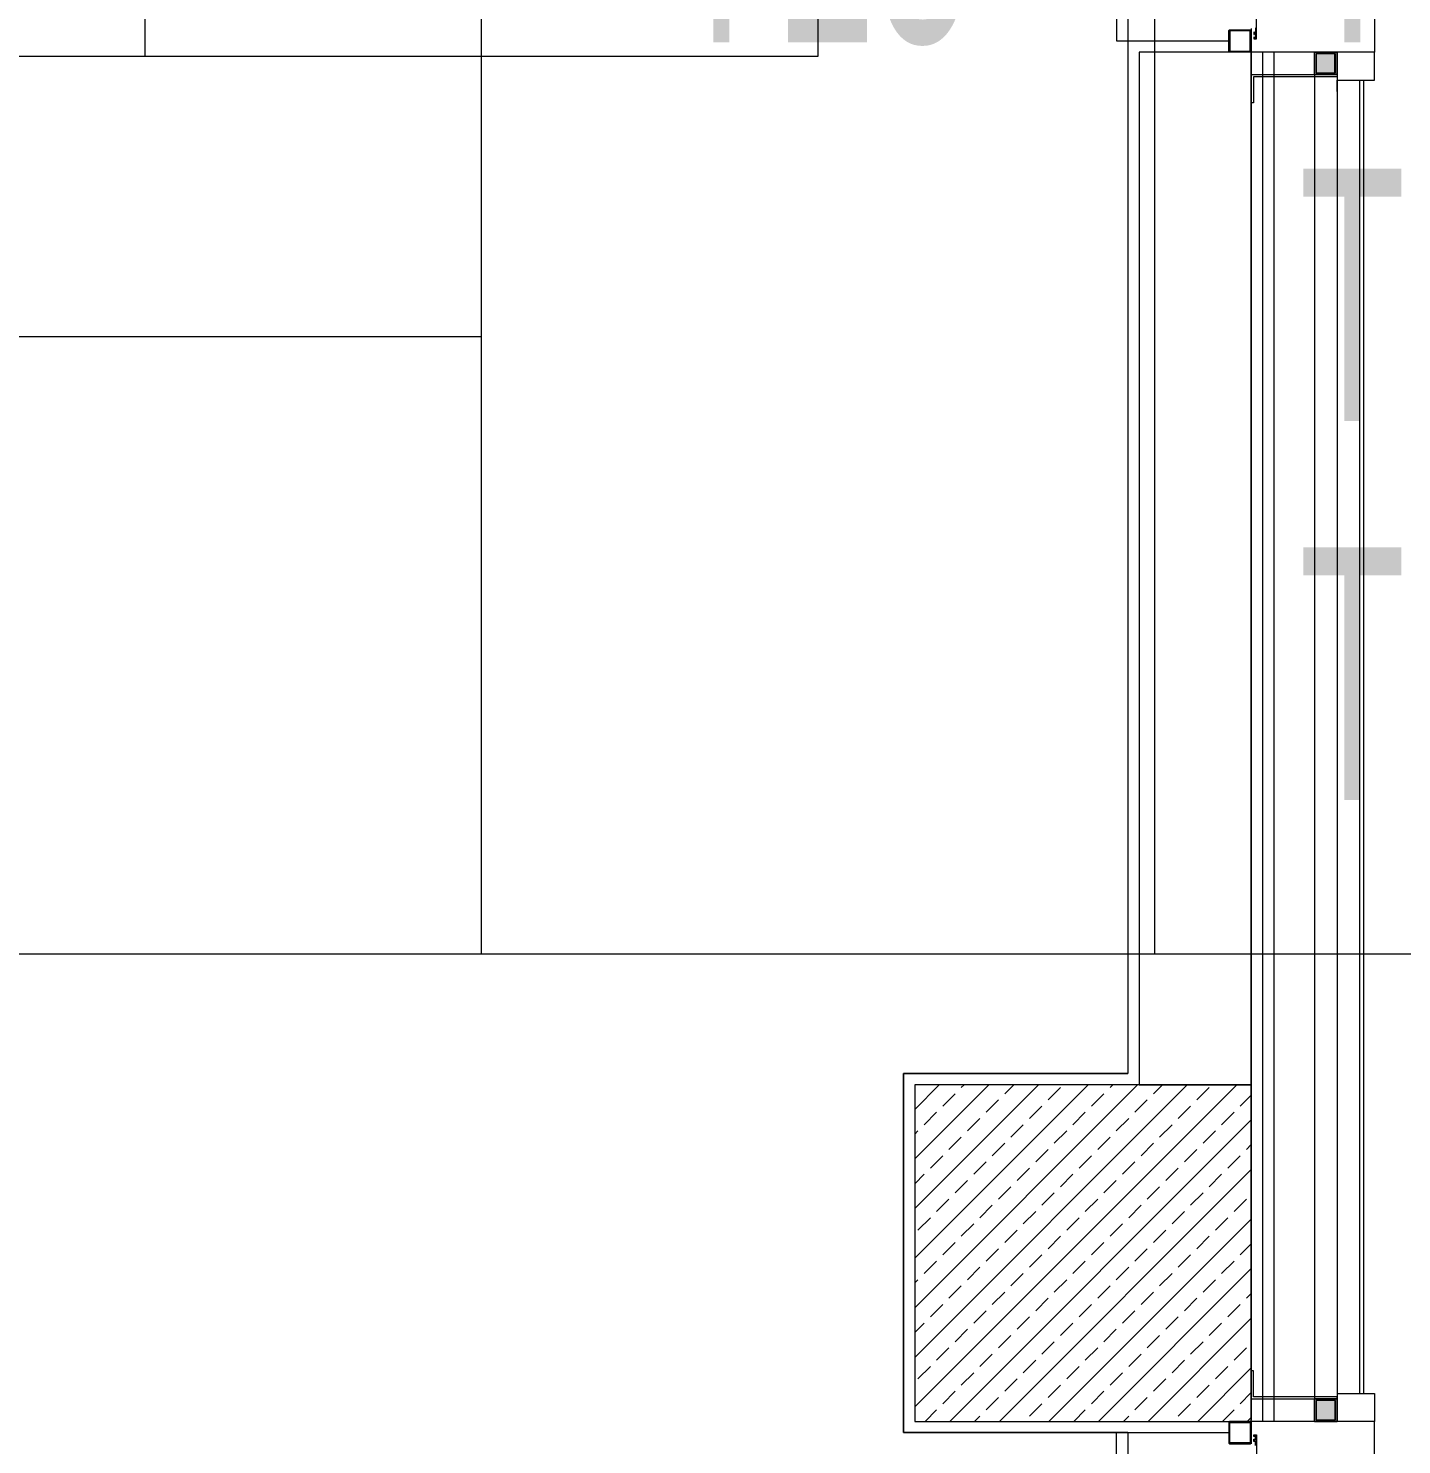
# Model space of a CAD drawing. Extents: x -9058 to 11890, y 0 to 4205.
# Drawn here: x 9637.1 to 9881.9, y 2911.7 to 3164.1 of the extents above; entities that cross this region are included whole.
import ezdxf
from ezdxf.enums import TextEntityAlignment as Align

# ---------------------------------------------------------------- set-up
doc = ezdxf.new("R2010")
doc.units = 0
doc.header["$MEASUREMENT"] = 0
doc.layers.get('0').update_dxf_attribs({"color": 9, "lineweight": 9})
for name, color, linetype, lineweight in [('10', 9, 'Continuous', 9), ('M-TEFRIS2-015', 129, 'Continuous', 9), ('M-TEFRIS2-015 @ 10 (1)', 129, 'Continuous', 9), ('M-TEFRIS2-015 @ 10 (2)', 129, 'Continuous', 9), ('M-TEFRIS2-015 @ 20', 129, 'Continuous', 9)]:
    doc.layers.add(name, color=color, linetype=linetype, lineweight=lineweight)
doc.styles.add('Arial', font='arial.ttf', dxfattribs={"height": 2.5})
doc.styles.add('MuuM_TEXT-STANDART', font='ARIALN.TTF')

# ---------------------------------------------------------------- blocks, each defined once
blk = doc.blocks.new('p-s-profil')
at = {"layer": '10'}
blk.add_lwpolyline([(9, 15.3), (4.6, 15.3), (4.6, 0.4), (0, 0.4), (0, 0), (5, 0), (5, 14.9), (9, 14.9), (9, 15.3)], dxfattribs=at)
blk.add_lwpolyline([(9, 15.3), (4.6, 15.3), (4.6, 0.4), (0, 0.4), (0, 0), (5, 0), (5, 14.9), (9, 14.9), (9, 15.3)], dxfattribs=at)
blk = doc.blocks.new('p-kutu_profil_40x40')
h = blk.add_hatch(color=256)
h.dxf.hatch_style = 1
h.paths.add_polyline_path([(0, 0), (4, 0), (4, 4), (0, 4)])
h = blk.add_hatch(color=255)
h.dxf.hatch_style = 1
h.paths.add_polyline_path([(0, 0), (4, 0), (4, 4), (0, 4)])
blk.add_lwpolyline([(0, 0), (4, 0), (4, 4), (0, 4)], close=True)
at = {"layer": '10'}
for points in [[(0, 4), (4, 4), (4, 0), (0, 0)], [(0, 4), (4, 4), (4, 0), (0, 0)], [(0, 0), (4, 0), (4, 4), (0, 4)], [(0.3, 3.7), (3.7, 3.7), (3.7, 0.3), (0.3, 0.3)], [(0.3, 3.7), (3.7, 3.7), (3.7, 0.3), (0.3, 0.3)]]:
    blk.add_lwpolyline(points, close=True, dxfattribs=at)
blk = doc.blocks.new('0a_roomno2')
blk.add_lwpolyline([(30, -16), (0, -16), (0, 0), (30, 0)], close=True)
for points in [[(12, -5), (12, -16)], [(18, -5), (18, -16)], [(24, -5), (24, -16)], [(12, -10.5), (0, -10.5)]]:
    blk.add_lwpolyline(points)
at = {"style": 'Arial'}
blk.add_attdef('ODANO', (0, 1.505), '', height=3, dxfattribs=at)
blk.add_attdef('MEKANADI', text='', height=3, dxfattribs=at).set_placement((0.525, -4.75), align=Align.BOTTOM_LEFT)
at = {"style": 'MuuM_TEXT-STANDART', "width": 0.6}
for tag, p in [('YER01', (15, -7)), ('TAVAN01', (20.625, -7)), ('DUVAR01', (26.25, -7)), ('YER02', (15, -10.375)), ('TAVAN02', (20.625, -10.375)), ('DUVAR02', (26.25, -10.375)), ('YER03', (15, -13.75)), ('TAVAN03', (20.625, -13.75)), ('DUVAR03', (26.25, -13.75))]:
    blk.add_attdef(tag, text='', height=2.25, dxfattribs=at).set_placement(p, align=Align.MIDDLE_CENTER)
at = {"style": 'MuuM_TEXT-STANDART'}
blk.add_attdef('M2', text='', height=2.25, dxfattribs=at).set_placement((1.323, -7.805), align=Align.MIDDLE_LEFT)
at = {"style": 'MuuM_TEXT-STANDART', "width": 0.6}
blk.add_attdef('TEMIZTAVANYUKSEKLIGI', text='', height=2.25, dxfattribs=at).set_placement((2.7, -13.162), align=Align.MIDDLE_LEFT)
blk = doc.blocks.new('*U679')
at = {"layer": 'M-TEFRIS2-015 @ 10 (1)', "xscale": 10, "yscale": 10, "zscale": 10}
blk.add_blockref('0a_roomno2', (9477.8, 3319.13), dxfattribs=at)
at = {"layer": 'M-TEFRIS2-015 @ 10 (2)', "xscale": 10, "yscale": 10, "zscale": 10}
blk.add_blockref('0a_roomno2', (9477.8, 3319.13), dxfattribs=at)
at = {"layer": 'M-TEFRIS2-015 @ 20'}
ref = blk.add_blockref('0a_roomno2', (9477.8, 3319.13), dxfattribs=dict(at, xscale=20, yscale=20, zscale=20))
ref.add_attrib('YER01', 'Y25', dxfattribs={"layer": '0', "height": 45, "style": 'MuuM_TEXT-STANDART', "width": 0.6}).set_placement((9777.8, 3184.13), align=Align.MIDDLE_CENTER)
ref.add_attrib('TAVAN01', 'T05', dxfattribs={"layer": '0', "height": 45, "style": 'MuuM_TEXT-STANDART', "width": 0.6}).set_placement((9890.3, 3184.13), align=Align.MIDDLE_CENTER)
ref.add_attrib('TAVAN02', 'T07', dxfattribs={"layer": '0', "height": 45, "style": 'MuuM_TEXT-STANDART', "width": 0.6}).set_placement((9890.3, 3116.63), align=Align.MIDDLE_CENTER)
ref.add_attrib('TAVAN03', 'T09', dxfattribs={"layer": '0', "height": 45, "style": 'MuuM_TEXT-STANDART', "width": 0.6}).set_placement((9890.3, 3049.13), align=Align.MIDDLE_CENTER)

msp = doc.modelspace()

# ---------------------------------------------------------------- hatches: boundary and pattern name
at = {"layer": 'M-TEFRIS2-015'}
h = msp.add_hatch(dxfattribs=at)
h.set_pattern_fill('ANSI33', color=256, scale=25, style=0)
h.paths.add_polyline_path([(9795.06, 2915.87), (9855.06, 2915.87), (9855.06, 2975.87), (9795.06, 2975.87)])

# ---------------------------------------------------------------- linework, layer by layer
for points in [[(9877.06, 3299.87), (9877.06, 3159.87)], [(9833.06, 3297.87), (9831.06, 3297.87), (9831.06, 3161.87), (9833.06, 3161.87)], [(9833.06, 3167.87), (9833.06, 2977.87), (9793.06, 2977.87), (9793.06, 2913.87), (9833.06, 2913.87)], [(9855.06, 3164.09), (9855.06, 2916.08)], [(9870.36, 3152.87), (9870.36, 3154.87), (9877.06, 3154.87), (9877.06, 3159.87), (9855.06, 3159.87), (9855.06, 3163.89)], [(9833.06, 3161.87), (9851.06, 3161.87)], [(9855.06, 2975.87), (9855.06, 2975.87), (9855.06, 3159.87), (9835.06, 3159.87), (9835.06, 2975.87), (9855.06, 2975.87)], [(9857.06, 3159.87), (9857.06, 2915.87)], [(9859.06, 3159.87), (9859.06, 2915.87)], [(9866.36, 3159.87), (9866.36, 2915.87)], [(9870.36, 3159.87), (9870.36, 2915.87)], [(9874.36, 3154.87), (9874.36, 2920.87)], [(9875.06, 3154.87), (9875.06, 2920.87)], [(9833.06, 2913.87), (9793.06, 2913.87), (9793.06, 2977.87), (9833.06, 2977.87)], [(9870.36, 2922.87), (9870.36, 2920.87), (9877.06, 2920.87), (9877.06, 2915.87), (9855.06, 2915.87), (9855.06, 2911.85)], [(9877.06, 2775.87), (9877.06, 2915.87)], [(9833.06, 2777.87), (9831.06, 2777.87), (9831.06, 2913.87), (9833.06, 2913.87)], [(9833.06, 2913.87), (9851.06, 2913.87)], [(9833.06, 2913.87), (9833.06, 2883.61)]]:
    msp.add_lwpolyline(points, dxfattribs=at)
for points in [[(9855.83, 3164.2), (9855.83, 3163.87), (9855.82, 3163.87), (9855.82, 3163.72), (9855.83, 3163.72), (9855.83, 3163.45), (9855.82, 3163.45), (9855.82, 3163.32), (9855.65, 3163.32, -0.414214), (9855.62, 3163.35), (9855.62, 3163.45), (9855.57, 3163.45, 0.414214), (9855.52, 3163.4), (9855.52, 3163.09, 0.414214), (9855.59, 3163.02), (9855.61, 3163.02, 0.414214), (9855.62, 3163.03), (9855.62, 3163.13, -0.414214), (9855.67, 3163.18), (9855.79, 3163.18, -0.414214), (9855.84, 3163.13), (9855.84, 3162.46, -0.414214), (9855.79, 3162.41), (9855.67, 3162.41, -0.414214), (9855.62, 3162.46), (9855.62, 3162.56, 0.414214), (9855.61, 3162.57), (9855.59, 3162.57, 0.414214), (9855.52, 3162.5), (9855.52, 3162.28, 0.414214), (9855.53, 3162.27), (9856.01, 3162.27, 0.414214), (9856.02, 3162.28), (9856.02, 3170.26, 0.414214)], [(9855.83, 2911.55), (9855.83, 2911.88), (9855.82, 2911.88), (9855.82, 2912.03), (9855.83, 2912.03), (9855.83, 2912.3), (9855.82, 2912.3), (9855.82, 2912.43), (9855.65, 2912.43, 0.414214), (9855.62, 2912.4), (9855.62, 2912.3), (9855.57, 2912.3, -0.414214), (9855.52, 2912.35), (9855.52, 2912.66, -0.414214), (9855.59, 2912.73), (9855.61, 2912.73, -0.414214), (9855.62, 2912.72), (9855.62, 2912.62, 0.414214), (9855.67, 2912.57), (9855.79, 2912.57, 0.414214), (9855.84, 2912.62), (9855.84, 2913.29, 0.414214), (9855.79, 2913.34), (9855.67, 2913.34, 0.414214), (9855.62, 2913.29), (9855.62, 2913.19, -0.414214), (9855.61, 2913.18), (9855.59, 2913.18, -0.414214), (9855.52, 2913.25), (9855.52, 2913.47, -0.414214), (9855.53, 2913.48), (9856.01, 2913.48, -0.414214), (9856.02, 2913.47), (9856.02, 2905.49, -0.414214)]]:
    msp.add_lwpolyline(points, format="xyb", dxfattribs=at)
for points in [[(9851.26, 3159.87, -0.414214), (9851.06, 3160.07), (9851.06, 3163.67, -0.414214), (9851.26, 3163.87), (9854.86, 3163.87, -0.414214), (9855.06, 3163.67), (9855.06, 3160.07, -0.414214), (9854.86, 3159.87)], [(9851.26, 2915.87, 0.414214), (9851.06, 2915.67), (9851.06, 2912.07, 0.414214), (9851.26, 2911.87), (9854.86, 2911.87, 0.414214), (9855.06, 2912.07), (9855.06, 2915.67, 0.414214), (9854.86, 2915.87)]]:
    msp.add_lwpolyline(points, format="xyb", close=True, dxfattribs=at)
for points in [[(9851.26, 3160.07), (9854.86, 3160.07), (9854.86, 3163.67), (9851.26, 3163.67)], [(9795.06, 2915.87), (9855.06, 2915.87), (9855.06, 2975.87), (9795.06, 2975.87)], [(9851.26, 2915.67), (9854.86, 2915.67), (9854.86, 2912.07), (9851.26, 2912.07)]]:
    msp.add_lwpolyline(points, close=True, dxfattribs=at)

# ---------------------------------------------------------------- block references
at = {"layer": 'M-TEFRIS2-015', "color": 6}
msp.add_blockref('*U679', (0, 0), dxfattribs=at)
at = {"layer": 'M-TEFRIS2-015', "extrusion": (0, 0, -1), "zscale": -1, "rotation": 90}
for name, p in [('p-s-profil', (-9855.06, 3150.87)), ('p-kutu_profil_40x40', (-9866.36, 3155.87)), ('p-kutu_profil_40x40', (-9866.36, 2915.87))]:
    msp.add_blockref(name, p, dxfattribs=at)
at = {"layer": 'M-TEFRIS2-015', "rotation": 270}
msp.add_blockref('p-s-profil', (9855.06, 2924.87), dxfattribs=at)

doc.saveas('drawing.dxf')
